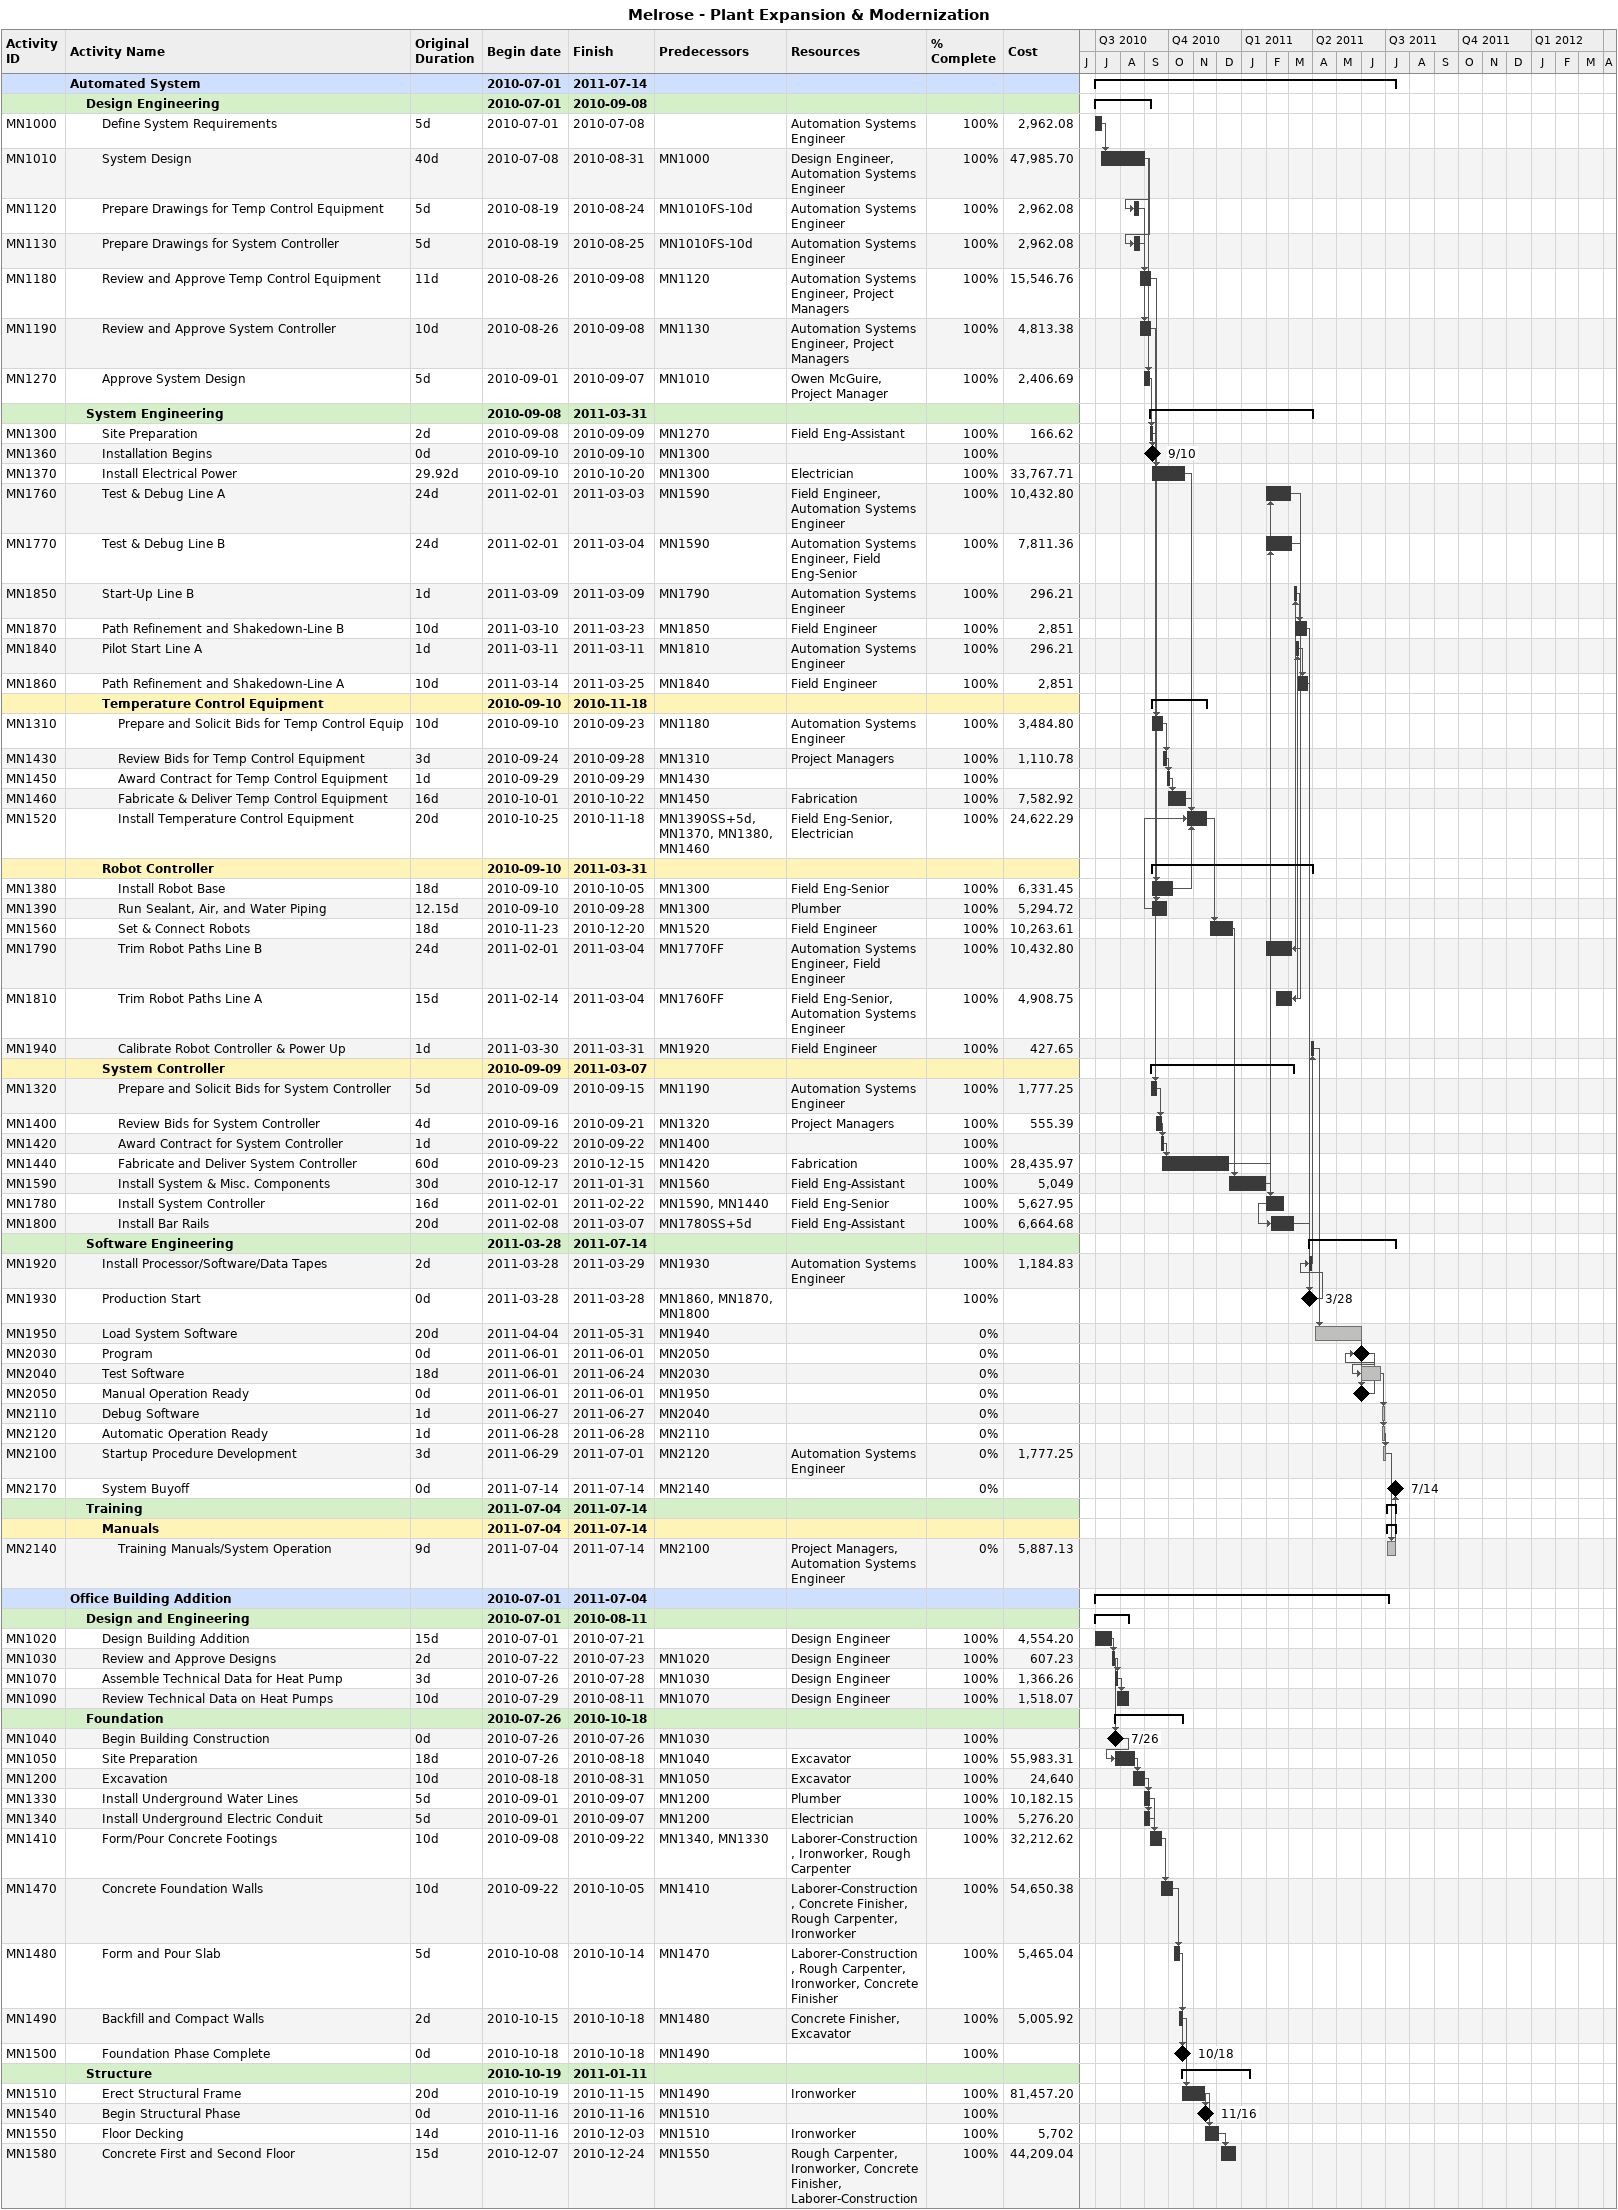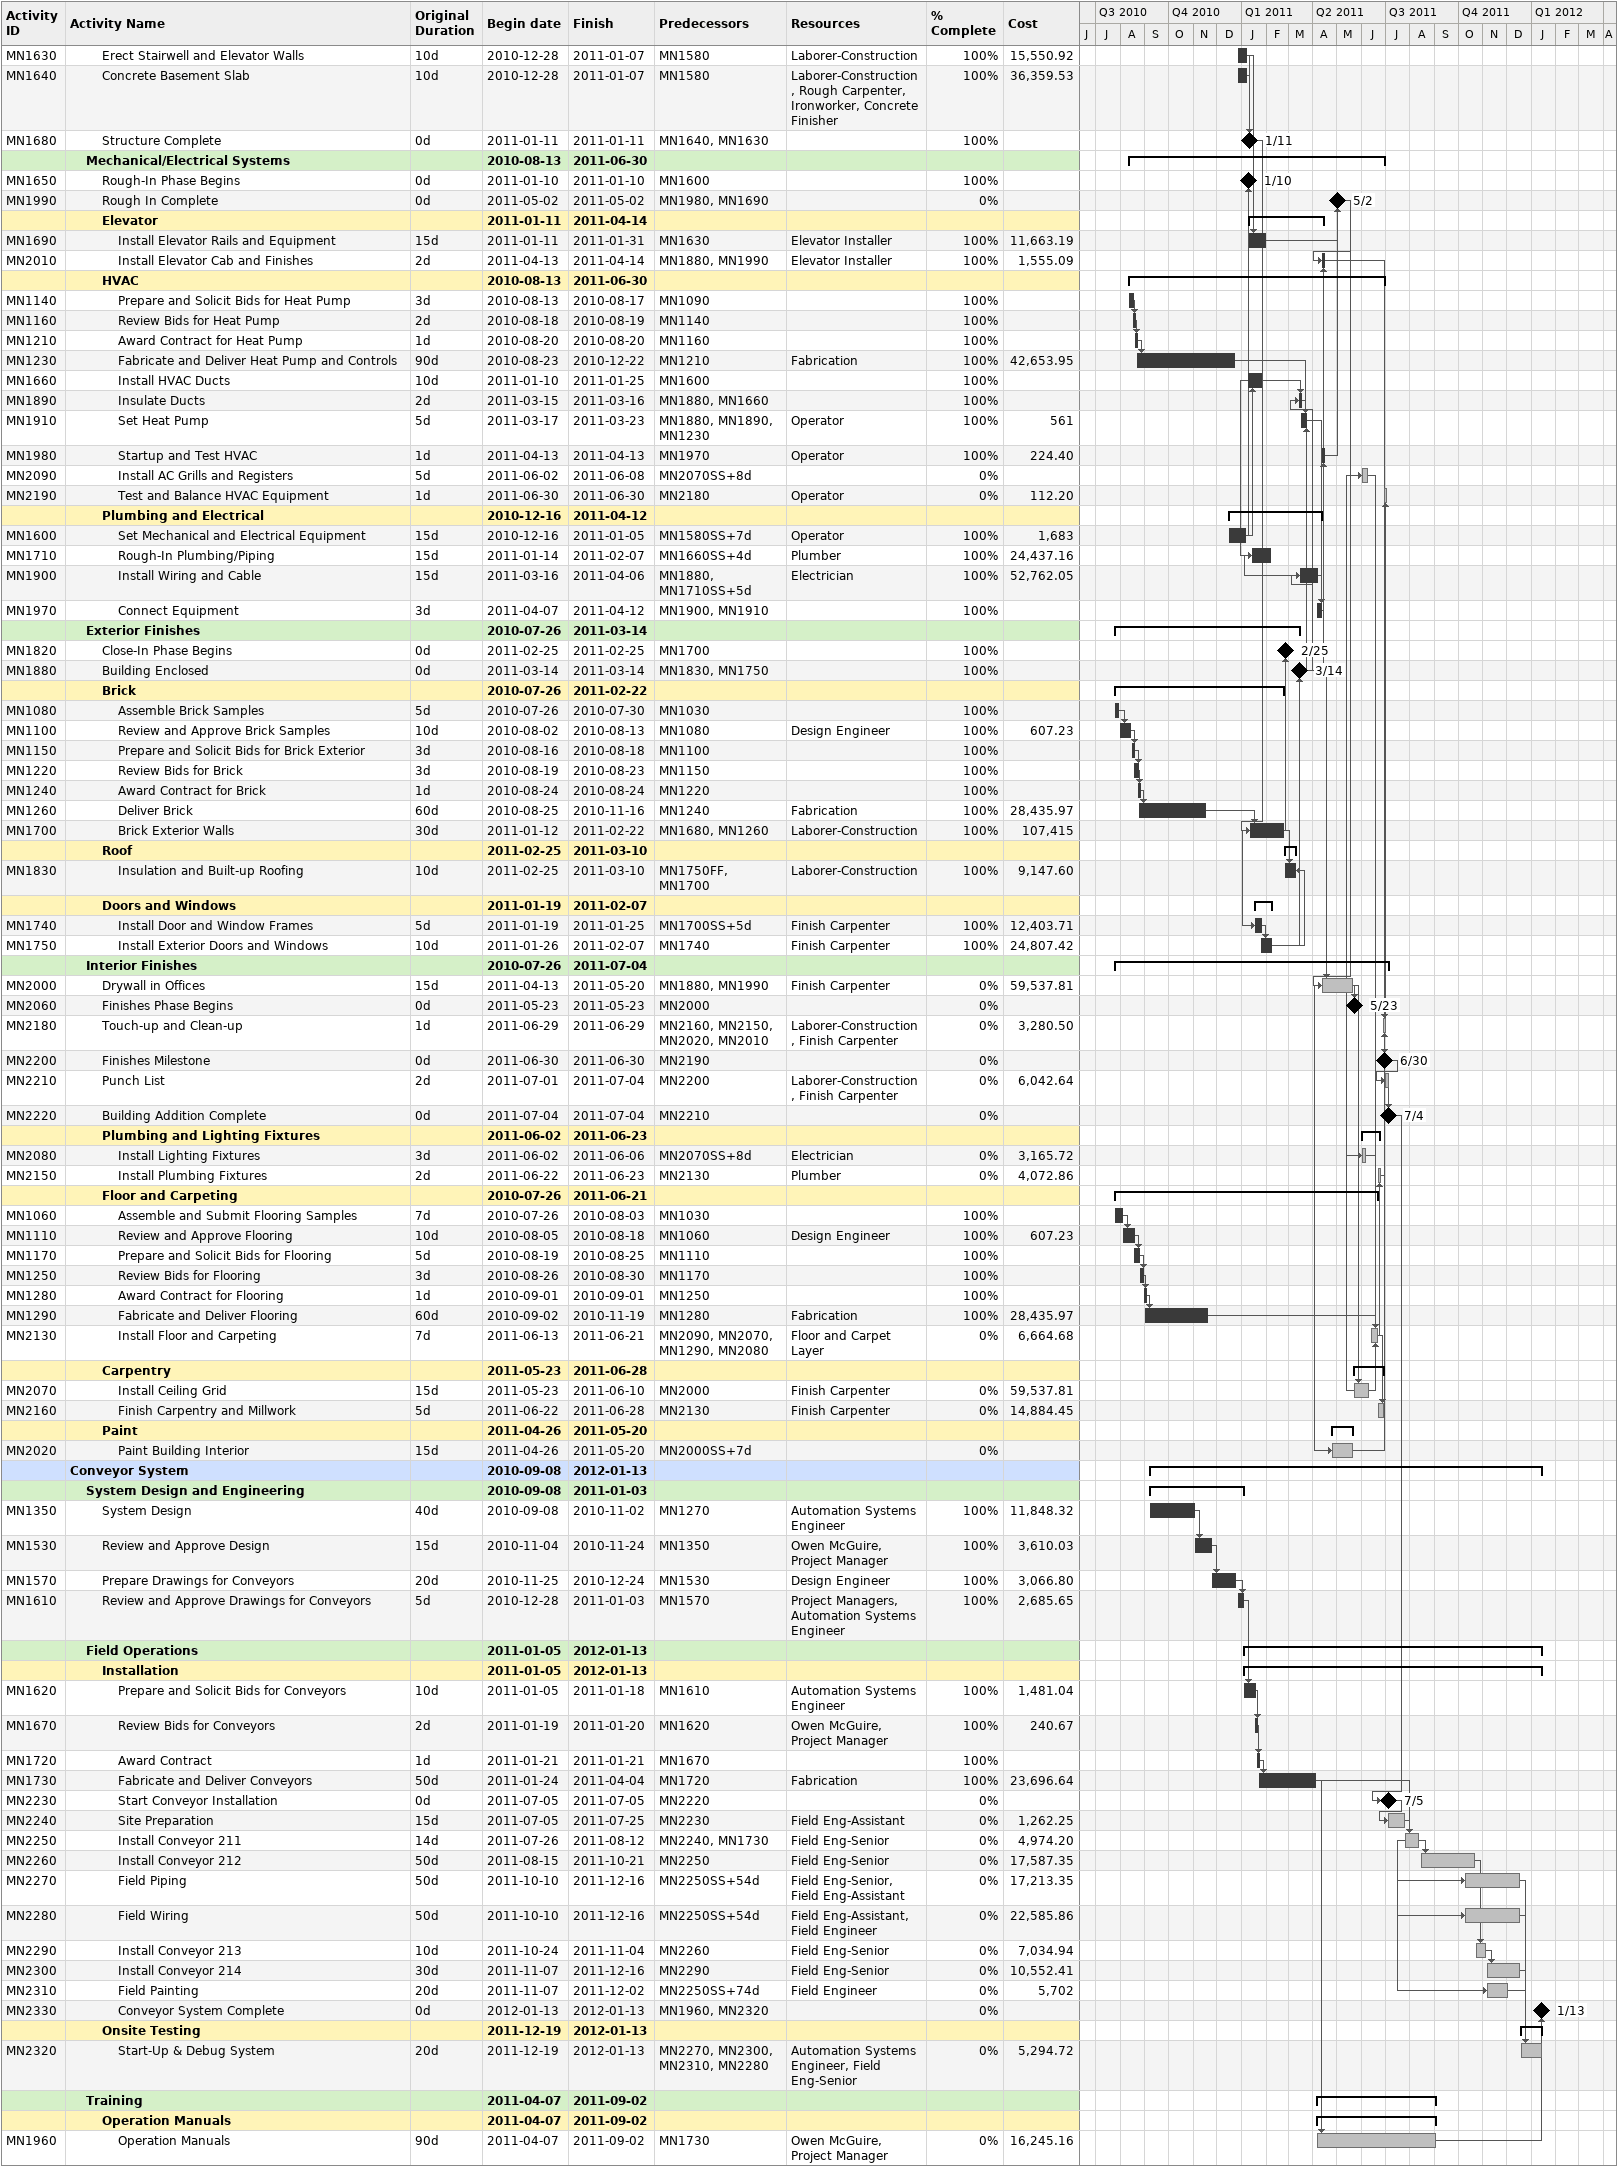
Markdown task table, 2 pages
Melrose - Plant Expansion & Modernization

| ID | Level | Task | Original duration | Start | Finish | Predecessors | Resources | % complete | Cost |
|---|---|---|---|---|---|---|---|---|---|
|  | 1 | **Automated System** |  | 2010-07-01 | 2011-07-14 |  |  |  |  |
|  | 2 | **Design Engineering** |  | 2010-07-01 | 2010-09-08 |  |  |  |  |
| MN1000 | 3 | Define System Requirements | 5d | 2010-07-01 | 2010-07-08 |  | Automation Systems Engineer | 100 | 2962.08 |
| MN1010 | 3 | System Design | 40d | 2010-07-08 | 2010-08-31 | MN1000 | Design Engineer, Automation Systems Engineer | 100 | 47985.70 |
| MN1120 | 3 | Prepare Drawings for Temp Control Equipment | 5d | 2010-08-19 | 2010-08-24 | MN1010FS-10d | Automation Systems Engineer | 100 | 2962.08 |
| MN1130 | 3 | Prepare Drawings for System Controller | 5d | 2010-08-19 | 2010-08-25 | MN1010FS-10d | Automation Systems Engineer | 100 | 2962.08 |
| MN1180 | 3 | Review and Approve Temp Control Equipment | 11d | 2010-08-26 | 2010-09-08 | MN1120 | Automation Systems Engineer, Project Managers | 100 | 15546.76 |
| MN1190 | 3 | Review and Approve System Controller | 10d | 2010-08-26 | 2010-09-08 | MN1130 | Automation Systems Engineer, Project Managers | 100 | 4813.38 |
| MN1270 | 3 | Approve System Design | 5d | 2010-09-01 | 2010-09-07 | MN1010 | Owen McGuire, Project Manager | 100 | 2406.69 |
|  | 2 | **System Engineering** |  | 2010-09-08 | 2011-03-31 |  |  |  |  |
| MN1300 | 3 | Site Preparation | 2d | 2010-09-08 | 2010-09-09 | MN1270 | Field Eng-Assistant | 100 | 166.62 |
| MN1360 | 3 | Installation Begins | 0d | 2010-09-10 | 2010-09-10 | MN1300 |  | 100 |  |
| MN1370 | 3 | Install Electrical Power | 29.92d | 2010-09-10 | 2010-10-20 | MN1300 | Electrician | 100 | 33767.71 |
| MN1760 | 3 | Test & Debug Line A | 24d | 2011-02-01 | 2011-03-03 | MN1590 | Field Engineer, Automation Systems Engineer | 100 | 10432.80 |
| MN1770 | 3 | Test & Debug Line B | 24d | 2011-02-01 | 2011-03-04 | MN1590 | Automation Systems Engineer, Field Eng-Senior | 100 | 7811.36 |
| MN1850 | 3 | Start-Up Line B | 1d | 2011-03-09 | 2011-03-09 | MN1790 | Automation Systems Engineer | 100 | 296.21 |
| MN1870 | 3 | Path Refinement and Shakedown-Line B | 10d | 2011-03-10 | 2011-03-23 | MN1850 | Field Engineer | 100 | 2851 |
| MN1840 | 3 | Pilot Start Line A | 1d | 2011-03-11 | 2011-03-11 | MN1810 | Automation Systems Engineer | 100 | 296.21 |
| MN1860 | 3 | Path Refinement and Shakedown-Line A | 10d | 2011-03-14 | 2011-03-25 | MN1840 | Field Engineer | 100 | 2851 |
|  | 3 | **Temperature Control Equipment** |  | 2010-09-10 | 2010-11-18 |  |  |  |  |
| MN1310 | 4 | Prepare and Solicit Bids for Temp Control Equip | 10d | 2010-09-10 | 2010-09-23 | MN1180 | Automation Systems Engineer | 100 | 3484.80 |
| MN1430 | 4 | Review Bids for Temp Control Equipment | 3d | 2010-09-24 | 2010-09-28 | MN1310 | Project Managers | 100 | 1110.78 |
| MN1450 | 4 | Award Contract for Temp Control Equipment | 1d | 2010-09-29 | 2010-09-29 | MN1430 |  | 100 |  |
| MN1460 | 4 | Fabricate & Deliver Temp Control Equipment | 16d | 2010-10-01 | 2010-10-22 | MN1450 | Fabrication | 100 | 7582.92 |
| MN1520 | 4 | Install Temperature Control Equipment | 20d | 2010-10-25 | 2010-11-18 | MN1390SS+5d, MN1370, MN1380, MN1460 | Field Eng-Senior, Electrician | 100 | 24622.29 |
|  | 3 | **Robot Controller** |  | 2010-09-10 | 2011-03-31 |  |  |  |  |
| MN1380 | 4 | Install Robot Base | 18d | 2010-09-10 | 2010-10-05 | MN1300 | Field Eng-Senior | 100 | 6331.45 |
| MN1390 | 4 | Run Sealant, Air, and Water Piping | 12.15d | 2010-09-10 | 2010-09-28 | MN1300 | Plumber | 100 | 5294.72 |
| MN1560 | 4 | Set & Connect Robots | 18d | 2010-11-23 | 2010-12-20 | MN1520 | Field Engineer | 100 | 10263.61 |
| MN1790 | 4 | Trim Robot Paths Line B | 24d | 2011-02-01 | 2011-03-04 | MN1770FF | Automation Systems Engineer, Field Engineer | 100 | 10432.80 |
| MN1810 | 4 | Trim Robot Paths Line A | 15d | 2011-02-14 | 2011-03-04 | MN1760FF | Field Eng-Senior, Automation Systems Engineer | 100 | 4908.75 |
| MN1940 | 4 | Calibrate Robot Controller & Power Up | 1d | 2011-03-30 | 2011-03-31 | MN1920 | Field Engineer | 100 | 427.65 |
|  | 3 | **System Controller** |  | 2010-09-09 | 2011-03-07 |  |  |  |  |
| MN1320 | 4 | Prepare and Solicit Bids for System Controller | 5d | 2010-09-09 | 2010-09-15 | MN1190 | Automation Systems Engineer | 100 | 1777.25 |
| MN1400 | 4 | Review Bids for System Controller | 4d | 2010-09-16 | 2010-09-21 | MN1320 | Project Managers | 100 | 555.39 |
| MN1420 | 4 | Award Contract for System Controller | 1d | 2010-09-22 | 2010-09-22 | MN1400 |  | 100 |  |
| MN1440 | 4 | Fabricate and Deliver System Controller | 60d | 2010-09-23 | 2010-12-15 | MN1420 | Fabrication | 100 | 28435.97 |
| MN1590 | 4 | Install System & Misc. Components | 30d | 2010-12-17 | 2011-01-31 | MN1560 | Field Eng-Assistant | 100 | 5049 |
| MN1780 | 4 | Install System Controller | 16d | 2011-02-01 | 2011-02-22 | MN1590, MN1440 | Field Eng-Senior | 100 | 5627.95 |
| MN1800 | 4 | Install Bar Rails | 20d | 2011-02-08 | 2011-03-07 | MN1780SS+5d | Field Eng-Assistant | 100 | 6664.68 |
|  | 2 | **Software Engineering** |  | 2011-03-28 | 2011-07-14 |  |  |  |  |
| MN1920 | 3 | Install Processor/Software/Data Tapes | 2d | 2011-03-28 | 2011-03-29 | MN1930 | Automation Systems Engineer | 100 | 1184.83 |
| MN1930 | 3 | Production Start | 0d | 2011-03-28 | 2011-03-28 | MN1860, MN1870, MN1800 |  | 100 |  |
| MN1950 | 3 | Load System Software | 20d | 2011-04-04 | 2011-05-31 | MN1940 |  | 0 |  |
| MN2030 | 3 | Program | 0d | 2011-06-01 | 2011-06-01 | MN2050 |  | 0 |  |
| MN2040 | 3 | Test Software | 18d | 2011-06-01 | 2011-06-24 | MN2030 |  | 0 |  |
| MN2050 | 3 | Manual Operation Ready | 0d | 2011-06-01 | 2011-06-01 | MN1950 |  | 0 |  |
| MN2110 | 3 | Debug Software | 1d | 2011-06-27 | 2011-06-27 | MN2040 |  | 0 |  |
| MN2120 | 3 | Automatic Operation Ready | 1d | 2011-06-28 | 2011-06-28 | MN2110 |  | 0 |  |
| MN2100 | 3 | Startup Procedure Development | 3d | 2011-06-29 | 2011-07-01 | MN2120 | Automation Systems Engineer | 0 | 1777.25 |
| MN2170 | 3 | System Buyoff | 0d | 2011-07-14 | 2011-07-14 | MN2140 |  | 0 |  |
|  | 2 | **Training** |  | 2011-07-04 | 2011-07-14 |  |  |  |  |
|  | 3 | **Manuals** |  | 2011-07-04 | 2011-07-14 |  |  |  |  |
| MN2140 | 4 | Training Manuals/System Operation | 9d | 2011-07-04 | 2011-07-14 | MN2100 | Project Managers, Automation Systems Engineer | 0 | 5887.13 |
|  | 1 | **Office Building Addition** |  | 2010-07-01 | 2011-07-04 |  |  |  |  |
|  | 2 | **Design and Engineering** |  | 2010-07-01 | 2010-08-11 |  |  |  |  |
| MN1020 | 3 | Design Building Addition | 15d | 2010-07-01 | 2010-07-21 |  | Design Engineer | 100 | 4554.20 |
| MN1030 | 3 | Review and Approve Designs | 2d | 2010-07-22 | 2010-07-23 | MN1020 | Design Engineer | 100 | 607.23 |
| MN1070 | 3 | Assemble Technical Data for Heat Pump | 3d | 2010-07-26 | 2010-07-28 | MN1030 | Design Engineer | 100 | 1366.26 |
| MN1090 | 3 | Review Technical Data on Heat Pumps | 10d | 2010-07-29 | 2010-08-11 | MN1070 | Design Engineer | 100 | 1518.07 |
|  | 2 | **Foundation** |  | 2010-07-26 | 2010-10-18 |  |  |  |  |
| MN1040 | 3 | Begin Building Construction | 0d | 2010-07-26 | 2010-07-26 | MN1030 |  | 100 |  |
| MN1050 | 3 | Site Preparation | 18d | 2010-07-26 | 2010-08-18 | MN1040 | Excavator | 100 | 55983.31 |
| MN1200 | 3 | Excavation | 10d | 2010-08-18 | 2010-08-31 | MN1050 | Excavator | 100 | 24640 |
| MN1330 | 3 | Install Underground Water Lines | 5d | 2010-09-01 | 2010-09-07 | MN1200 | Plumber | 100 | 10182.15 |
| MN1340 | 3 | Install Underground Electric Conduit | 5d | 2010-09-01 | 2010-09-07 | MN1200 | Electrician | 100 | 5276.20 |
| MN1410 | 3 | Form/Pour Concrete Footings | 10d | 2010-09-08 | 2010-09-22 | MN1340, MN1330 | Laborer-Construction, Ironworker, Rough Carpenter | 100 | 32212.62 |
| MN1470 | 3 | Concrete Foundation Walls | 10d | 2010-09-22 | 2010-10-05 | MN1410 | Laborer-Construction, Concrete Finisher, Rough Carpenter, Ironworker | 100 | 54650.38 |
| MN1480 | 3 | Form and Pour Slab | 5d | 2010-10-08 | 2010-10-14 | MN1470 | Laborer-Construction, Rough Carpenter, Ironworker, Concrete Finisher | 100 | 5465.04 |
| MN1490 | 3 | Backfill and Compact Walls | 2d | 2010-10-15 | 2010-10-18 | MN1480 | Concrete Finisher, Excavator | 100 | 5005.92 |
| MN1500 | 3 | Foundation Phase Complete | 0d | 2010-10-18 | 2010-10-18 | MN1490 |  | 100 |  |
|  | 2 | **Structure** |  | 2010-10-19 | 2011-01-11 |  |  |  |  |
| MN1510 | 3 | Erect Structural Frame | 20d | 2010-10-19 | 2010-11-15 | MN1490 | Ironworker | 100 | 81457.20 |
| MN1540 | 3 | Begin Structural Phase | 0d | 2010-11-16 | 2010-11-16 | MN1510 |  | 100 |  |
| MN1550 | 3 | Floor Decking | 14d | 2010-11-16 | 2010-12-03 | MN1510 | Ironworker | 100 | 5702 |
| MN1580 | 3 | Concrete First and Second Floor | 15d | 2010-12-07 | 2010-12-24 | MN1550 | Rough Carpenter, Ironworker, Concrete Finisher, Laborer-Construction | 100 | 44209.04 |
| MN1630 | 3 | Erect Stairwell and Elevator Walls | 10d | 2010-12-28 | 2011-01-07 | MN1580 | Laborer-Construction | 100 | 15550.92 |
| MN1640 | 3 | Concrete Basement Slab | 10d | 2010-12-28 | 2011-01-07 | MN1580 | Laborer-Construction, Rough Carpenter, Ironworker, Concrete Finisher | 100 | 36359.53 |
| MN1680 | 3 | Structure Complete | 0d | 2011-01-11 | 2011-01-11 | MN1640, MN1630 |  | 100 |  |
|  | 2 | **Mechanical/Electrical Systems** |  | 2010-08-13 | 2011-06-30 |  |  |  |  |
| MN1650 | 3 | Rough-In Phase Begins | 0d | 2011-01-10 | 2011-01-10 | MN1600 |  | 100 |  |
| MN1990 | 3 | Rough In Complete | 0d | 2011-05-02 | 2011-05-02 | MN1980, MN1690 |  | 0 |  |
|  | 3 | **Elevator** |  | 2011-01-11 | 2011-04-14 |  |  |  |  |
| MN1690 | 4 | Install Elevator Rails and Equipment | 15d | 2011-01-11 | 2011-01-31 | MN1630 | Elevator Installer | 100 | 11663.19 |
| MN2010 | 4 | Install Elevator Cab and Finishes | 2d | 2011-04-13 | 2011-04-14 | MN1880, MN1990 | Elevator Installer | 100 | 1555.09 |
|  | 3 | **HVAC** |  | 2010-08-13 | 2011-06-30 |  |  |  |  |
| MN1140 | 4 | Prepare and Solicit Bids for Heat Pump | 3d | 2010-08-13 | 2010-08-17 | MN1090 |  | 100 |  |
| MN1160 | 4 | Review Bids for Heat Pump | 2d | 2010-08-18 | 2010-08-19 | MN1140 |  | 100 |  |
| MN1210 | 4 | Award Contract for Heat Pump | 1d | 2010-08-20 | 2010-08-20 | MN1160 |  | 100 |  |
| MN1230 | 4 | Fabricate and Deliver Heat Pump and Controls | 90d | 2010-08-23 | 2010-12-22 | MN1210 | Fabrication | 100 | 42653.95 |
| MN1660 | 4 | Install HVAC Ducts | 10d | 2011-01-10 | 2011-01-25 | MN1600 |  | 100 |  |
| MN1890 | 4 | Insulate Ducts | 2d | 2011-03-15 | 2011-03-16 | MN1880, MN1660 |  | 100 |  |
| MN1910 | 4 | Set Heat Pump | 5d | 2011-03-17 | 2011-03-23 | MN1880, MN1890, MN1230 | Operator | 100 | 561 |
| MN1980 | 4 | Startup and Test HVAC | 1d | 2011-04-13 | 2011-04-13 | MN1970 | Operator | 100 | 224.40 |
| MN2090 | 4 | Install AC Grills and Registers | 5d | 2011-06-02 | 2011-06-08 | MN2070SS+8d |  | 0 |  |
| MN2190 | 4 | Test and Balance HVAC Equipment | 1d | 2011-06-30 | 2011-06-30 | MN2180 | Operator | 0 | 112.20 |
|  | 3 | **Plumbing and Electrical** |  | 2010-12-16 | 2011-04-12 |  |  |  |  |
| MN1600 | 4 | Set Mechanical and Electrical Equipment | 15d | 2010-12-16 | 2011-01-05 | MN1580SS+7d | Operator | 100 | 1683 |
| MN1710 | 4 | Rough-In Plumbing/Piping | 15d | 2011-01-14 | 2011-02-07 | MN1660SS+4d | Plumber | 100 | 24437.16 |
| MN1900 | 4 | Install Wiring and Cable | 15d | 2011-03-16 | 2011-04-06 | MN1880, MN1710SS+5d | Electrician | 100 | 52762.05 |
| MN1970 | 4 | Connect Equipment | 3d | 2011-04-07 | 2011-04-12 | MN1900, MN1910 |  | 100 |  |
|  | 2 | **Exterior Finishes** |  | 2010-07-26 | 2011-03-14 |  |  |  |  |
| MN1820 | 3 | Close-In Phase Begins | 0d | 2011-02-25 | 2011-02-25 | MN1700 |  | 100 |  |
| MN1880 | 3 | Building Enclosed | 0d | 2011-03-14 | 2011-03-14 | MN1830, MN1750 |  | 100 |  |
|  | 3 | **Brick** |  | 2010-07-26 | 2011-02-22 |  |  |  |  |
| MN1080 | 4 | Assemble Brick Samples | 5d | 2010-07-26 | 2010-07-30 | MN1030 |  | 100 |  |
| MN1100 | 4 | Review and Approve Brick Samples | 10d | 2010-08-02 | 2010-08-13 | MN1080 | Design Engineer | 100 | 607.23 |
| MN1150 | 4 | Prepare and Solicit Bids for Brick Exterior | 3d | 2010-08-16 | 2010-08-18 | MN1100 |  | 100 |  |
| MN1220 | 4 | Review Bids for Brick | 3d | 2010-08-19 | 2010-08-23 | MN1150 |  | 100 |  |
| MN1240 | 4 | Award Contract for Brick | 1d | 2010-08-24 | 2010-08-24 | MN1220 |  | 100 |  |
| MN1260 | 4 | Deliver Brick | 60d | 2010-08-25 | 2010-11-16 | MN1240 | Fabrication | 100 | 28435.97 |
| MN1700 | 4 | Brick Exterior Walls | 30d | 2011-01-12 | 2011-02-22 | MN1680, MN1260 | Laborer-Construction | 100 | 107415 |
|  | 3 | **Roof** |  | 2011-02-25 | 2011-03-10 |  |  |  |  |
| MN1830 | 4 | Insulation and Built-up Roofing | 10d | 2011-02-25 | 2011-03-10 | MN1750FF, MN1700 | Laborer-Construction | 100 | 9147.60 |
|  | 3 | **Doors and Windows** |  | 2011-01-19 | 2011-02-07 |  |  |  |  |
| MN1740 | 4 | Install Door and Window Frames | 5d | 2011-01-19 | 2011-01-25 | MN1700SS+5d | Finish Carpenter | 100 | 12403.71 |
| MN1750 | 4 | Install Exterior Doors and Windows | 10d | 2011-01-26 | 2011-02-07 | MN1740 | Finish Carpenter | 100 | 24807.42 |
|  | 2 | **Interior Finishes** |  | 2010-07-26 | 2011-07-04 |  |  |  |  |
| MN2000 | 3 | Drywall in Offices | 15d | 2011-04-13 | 2011-05-20 | MN1880, MN1990 | Finish Carpenter | 0 | 59537.81 |
| MN2060 | 3 | Finishes Phase Begins | 0d | 2011-05-23 | 2011-05-23 | MN2000 |  | 0 |  |
| MN2180 | 3 | Touch-up and Clean-up | 1d | 2011-06-29 | 2011-06-29 | MN2160, MN2150, MN2020, MN2010 | Laborer-Construction, Finish Carpenter | 0 | 3280.50 |
| MN2200 | 3 | Finishes Milestone | 0d | 2011-06-30 | 2011-06-30 | MN2190 |  | 0 |  |
| MN2210 | 3 | Punch List | 2d | 2011-07-01 | 2011-07-04 | MN2200 | Laborer-Construction, Finish Carpenter | 0 | 6042.64 |
| MN2220 | 3 | Building Addition Complete | 0d | 2011-07-04 | 2011-07-04 | MN2210 |  | 0 |  |
|  | 3 | **Plumbing and Lighting Fixtures** |  | 2011-06-02 | 2011-06-23 |  |  |  |  |
| MN2080 | 4 | Install Lighting Fixtures | 3d | 2011-06-02 | 2011-06-06 | MN2070SS+8d | Electrician | 0 | 3165.72 |
| MN2150 | 4 | Install Plumbing Fixtures | 2d | 2011-06-22 | 2011-06-23 | MN2130 | Plumber | 0 | 4072.86 |
|  | 3 | **Floor and Carpeting** |  | 2010-07-26 | 2011-06-21 |  |  |  |  |
| MN1060 | 4 | Assemble and Submit Flooring Samples | 7d | 2010-07-26 | 2010-08-03 | MN1030 |  | 100 |  |
| MN1110 | 4 | Review and Approve Flooring | 10d | 2010-08-05 | 2010-08-18 | MN1060 | Design Engineer | 100 | 607.23 |
| MN1170 | 4 | Prepare and Solicit Bids for Flooring | 5d | 2010-08-19 | 2010-08-25 | MN1110 |  | 100 |  |
| MN1250 | 4 | Review Bids for Flooring | 3d | 2010-08-26 | 2010-08-30 | MN1170 |  | 100 |  |
| MN1280 | 4 | Award Contract for Flooring | 1d | 2010-09-01 | 2010-09-01 | MN1250 |  | 100 |  |
| MN1290 | 4 | Fabricate and Deliver Flooring | 60d | 2010-09-02 | 2010-11-19 | MN1280 | Fabrication | 100 | 28435.97 |
| MN2130 | 4 | Install Floor and Carpeting | 7d | 2011-06-13 | 2011-06-21 | MN2090, MN2070, MN1290, MN2080 | Floor and Carpet Layer | 0 | 6664.68 |
|  | 3 | **Carpentry** |  | 2011-05-23 | 2011-06-28 |  |  |  |  |
| MN2070 | 4 | Install Ceiling Grid | 15d | 2011-05-23 | 2011-06-10 | MN2000 | Finish Carpenter | 0 | 59537.81 |
| MN2160 | 4 | Finish Carpentry and Millwork | 5d | 2011-06-22 | 2011-06-28 | MN2130 | Finish Carpenter | 0 | 14884.45 |
|  | 3 | **Paint** |  | 2011-04-26 | 2011-05-20 |  |  |  |  |
| MN2020 | 4 | Paint Building Interior | 15d | 2011-04-26 | 2011-05-20 | MN2000SS+7d |  | 0 |  |
|  | 1 | **Conveyor System** |  | 2010-09-08 | 2012-01-13 |  |  |  |  |
|  | 2 | **System Design and Engineering** |  | 2010-09-08 | 2011-01-03 |  |  |  |  |
| MN1350 | 3 | System Design | 40d | 2010-09-08 | 2010-11-02 | MN1270 | Automation Systems Engineer | 100 | 11848.32 |
| MN1530 | 3 | Review and Approve Design | 15d | 2010-11-04 | 2010-11-24 | MN1350 | Owen McGuire, Project Manager | 100 | 3610.03 |
| MN1570 | 3 | Prepare Drawings for Conveyors | 20d | 2010-11-25 | 2010-12-24 | MN1530 | Design Engineer | 100 | 3066.80 |
| MN1610 | 3 | Review and Approve Drawings for Conveyors | 5d | 2010-12-28 | 2011-01-03 | MN1570 | Project Managers, Automation Systems Engineer | 100 | 2685.65 |
|  | 2 | **Field Operations** |  | 2011-01-05 | 2012-01-13 |  |  |  |  |
|  | 3 | **Installation** |  | 2011-01-05 | 2012-01-13 |  |  |  |  |
| MN1620 | 4 | Prepare and Solicit Bids for Conveyors | 10d | 2011-01-05 | 2011-01-18 | MN1610 | Automation Systems Engineer | 100 | 1481.04 |
| MN1670 | 4 | Review Bids for Conveyors | 2d | 2011-01-19 | 2011-01-20 | MN1620 | Owen McGuire, Project Manager | 100 | 240.67 |
| MN1720 | 4 | Award Contract | 1d | 2011-01-21 | 2011-01-21 | MN1670 |  | 100 |  |
| MN1730 | 4 | Fabricate and Deliver Conveyors | 50d | 2011-01-24 | 2011-04-04 | MN1720 | Fabrication | 100 | 23696.64 |
| MN2230 | 4 | Start Conveyor Installation | 0d | 2011-07-05 | 2011-07-05 | MN2220 |  | 0 |  |
| MN2240 | 4 | Site Preparation | 15d | 2011-07-05 | 2011-07-25 | MN2230 | Field Eng-Assistant | 0 | 1262.25 |
| MN2250 | 4 | Install Conveyor 211 | 14d | 2011-07-26 | 2011-08-12 | MN2240, MN1730 | Field Eng-Senior | 0 | 4974.20 |
| MN2260 | 4 | Install Conveyor 212 | 50d | 2011-08-15 | 2011-10-21 | MN2250 | Field Eng-Senior | 0 | 17587.35 |
| MN2270 | 4 | Field Piping | 50d | 2011-10-10 | 2011-12-16 | MN2250SS+54d | Field Eng-Senior, Field Eng-Assistant | 0 | 17213.35 |
| MN2280 | 4 | Field Wiring | 50d | 2011-10-10 | 2011-12-16 | MN2250SS+54d | Field Eng-Assistant, Field Engineer | 0 | 22585.86 |
| MN2290 | 4 | Install Conveyor 213 | 10d | 2011-10-24 | 2011-11-04 | MN2260 | Field Eng-Senior | 0 | 7034.94 |
| MN2300 | 4 | Install Conveyor 214 | 30d | 2011-11-07 | 2011-12-16 | MN2290 | Field Eng-Senior | 0 | 10552.41 |
| MN2310 | 4 | Field Painting | 20d | 2011-11-07 | 2011-12-02 | MN2250SS+74d | Field Engineer | 0 | 5702 |
| MN2330 | 4 | Conveyor System Complete | 0d | 2012-01-13 | 2012-01-13 | MN1960, MN2320 |  | 0 |  |
|  | 3 | **Onsite Testing** |  | 2011-12-19 | 2012-01-13 |  |  |  |  |
| MN2320 | 4 | Start-Up & Debug System | 20d | 2011-12-19 | 2012-01-13 | MN2270, MN2300, MN2310, MN2280 | Automation Systems Engineer, Field Eng-Senior | 0 | 5294.72 |
|  | 2 | **Training** |  | 2011-04-07 | 2011-09-02 |  |  |  |  |
|  | 3 | **Operation Manuals** |  | 2011-04-07 | 2011-09-02 |  |  |  |  |
| MN1960 | 4 | Operation Manuals | 90d | 2011-04-07 | 2011-09-02 | MN1730 | Owen McGuire, Project Manager | 0 | 16245.16 |
